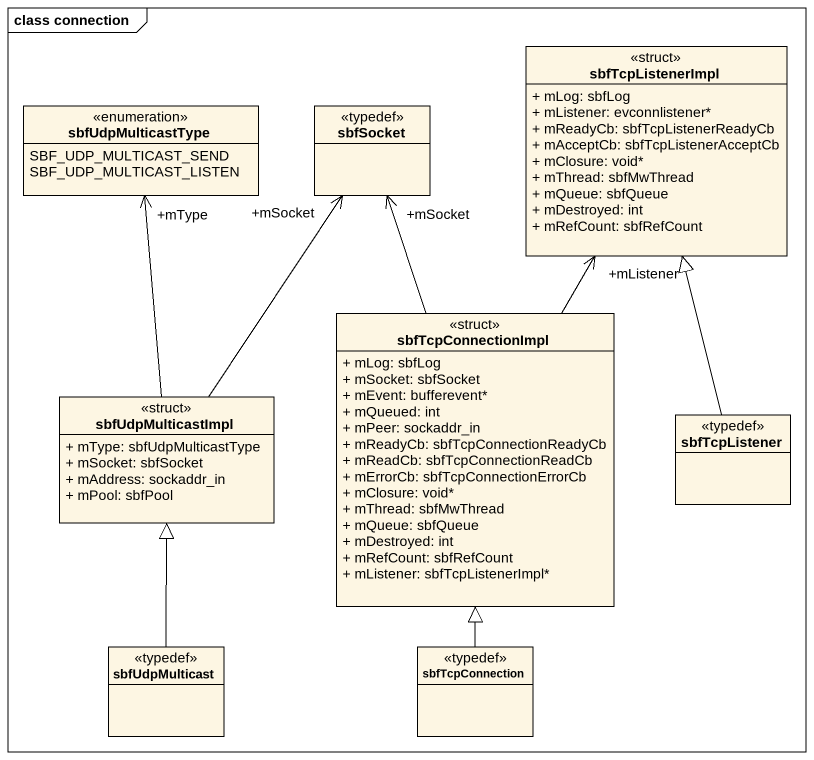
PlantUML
@startuml
mainframe class connection
hide circle
hide empty members
skinparam classAttributeIconSize 0
class sbfTcpListenerImpl <<struct>> {
  + mLog: sbfLog
  + mListener: evconnlistener*
  + mReadyCb: sbfTcpListenerReadyCb
  + mAcceptCb: sbfTcpListenerAcceptCb
  + mClosure: void*
  + mThread: sbfMwThread
  + mQueue: sbfQueue
  + mDestroyed: int
  + mRefCount: sbfRefCount
}
enum sbfUdpMulticastType {
  SBF_UDP_MULTICAST_SEND
  SBF_UDP_MULTICAST_LISTEN
}
class sbfSocket <<typedef>>
class sbfTcpConnectionImpl <<struct>> {
  + mLog: sbfLog
  + mSocket: sbfSocket
  + mEvent: bufferevent*
  + mQueued: int
  + mPeer: sockaddr_in
  + mReadyCb: sbfTcpConnectionReadyCb
  + mReadCb: sbfTcpConnectionReadCb
  + mErrorCb: sbfTcpConnectionErrorCb
  + mClosure: void*
  + mThread: sbfMwThread
  + mQueue: sbfQueue
  + mDestroyed: int
  + mRefCount: sbfRefCount
  + mListener: sbfTcpListenerImpl*
}
class sbfUdpMulticastImpl <<struct>> {
  + mType: sbfUdpMulticastType
  + mSocket: sbfSocket
  + mAddress: sockaddr_in
  + mPool: sbfPool
}
class sbfTcpListener <<typedef>>
class sbfUdpMulticast <<typedef>>
class sbfTcpConnection <<typedef>>
sbfTcpConnectionImpl -up-> "+mListener" sbfTcpListenerImpl
sbfTcpConnectionImpl -up-> "+mSocket" sbfSocket
sbfUdpMulticastImpl -up-> "+mType" sbfUdpMulticastType
sbfUdpMulticastImpl -up-> "+mSocket" sbfSocket
sbfTcpListener -up-|> sbfTcpListenerImpl
sbfUdpMulticast -up-|> sbfUdpMulticastImpl
sbfTcpConnection -up-|> sbfTcpConnectionImpl
@enduml
